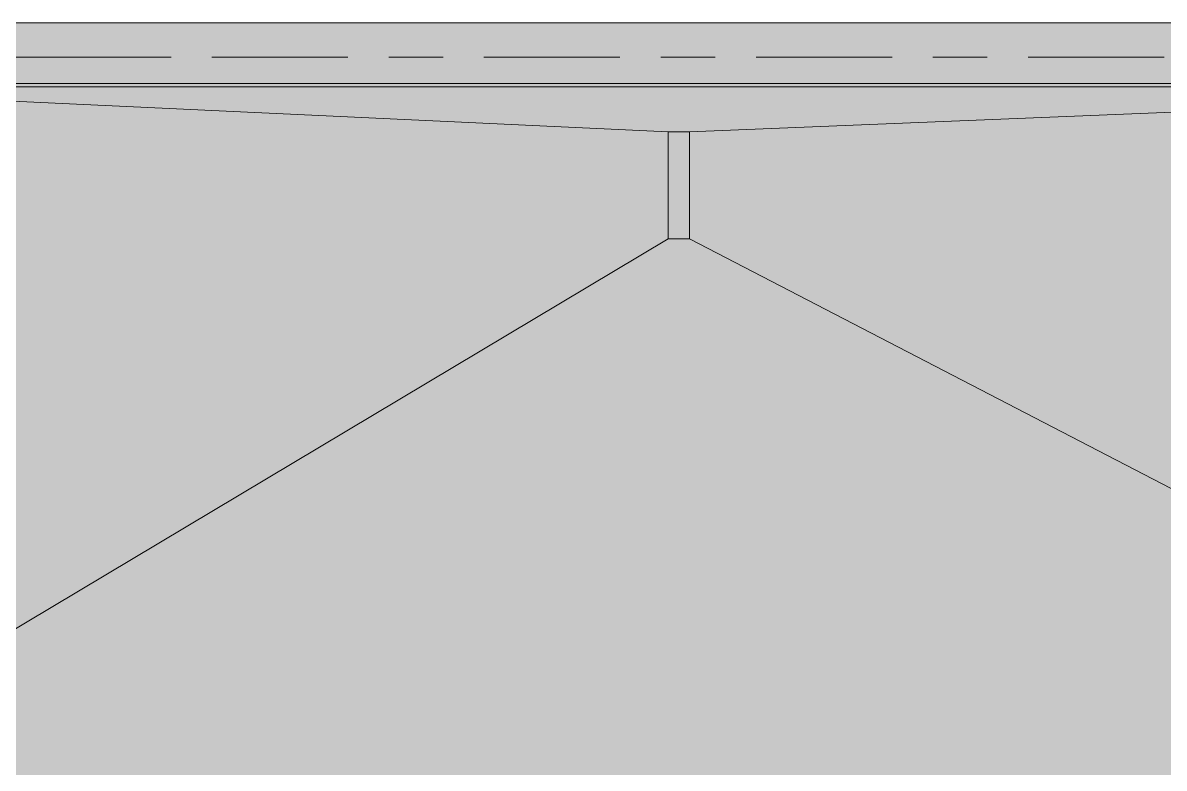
# Model space of a CAD drawing. Header units: millimetres. Extents: x 81773 to 282675, y -8553 to 29000.
# Drawn here: x 154583 to 167903, y 18702 to 27400 of the extents above; entities that cross this region are included whole.
import ezdxf

# ---------------------------------------------------------------- set-up
doc = ezdxf.new("R2010")
doc.units = ezdxf.units.MM
doc.linetypes.add('Осевая', pattern=[3175, 635, -476.25, 1587.5, -476.25])
for name, color, linetype, lineweight in [('A-DETL-3', 7, 'Continuous', 5), ('A-GENM-7', 7, 'Continuous', 5), ('Оси', 7, 'Continuous', 9), ('Оси-2', 7, 'Осевая', 9)]:
    doc.layers.add(name, color=color, linetype=linetype, lineweight=lineweight)
doc.layers.add('A-DETL-GENF-5', color=7, linetype='Continuous', lineweight=9, true_color=0xc0c0c0, transparency=0.4)
doc.layers.add('A-FLOR-2', color=7, linetype='Continuous', lineweight=5, true_color=0xb7b7b7)
doc.layers.add('A-GENM-8', color=7, linetype='Continuous', lineweight=5, true_color=0x737373)

# ---------------------------------------------------------------- blocks, each defined once
blk = doc.blocks.new('парапет1 - парапет-18629556-3_3_3_птичка')
at = {"layer": 'A-GENM-7'}
blk.add_line((-2411, 27400), (33928, 27400), dxfattribs=at)
at = {"layer": 'A-GENM-8'}
for p, q in [((33219, 26691), (-1702, 26691)), ((-1665, 26654), (33182, 26654))]:
    blk.add_line(p, q, dxfattribs=at)

msp = doc.modelspace()

# ---------------------------------------------------------------- hatches: boundary and pattern name
at = {"layer": 'A-DETL-GENF-5'}
msp.add_hatch(color=256, dxfattribs=at).paths.add_polyline_path([(147126.5, 14774.9), (147534.7, 14774.9), (147534.7, 15358), (186562.7, 15358), (186562.7, 23888.3), (181730.8, 23888.3), (181730.8, 27398.1), (145393.6, 27398.1), (145393.6, 14774.9), (146596.6, 14774.9)])

# ---------------------------------------------------------------- linework, layer by layer
at = {"layer": 'A-DETL-3'}
msp.add_line((181730.8, 27398.1), (145393.6, 27398.1), dxfattribs=at)
at = {"layer": 'A-FLOR-2'}
for p, q in [((162112.7, 26130), (150803, 26653.6)), ((175399.1, 26653.6), (162362.7, 26130)), ((162112.7, 24880), (162112.7, 26130)), ((162362.7, 26130), (162112.7, 26130)), ((162362.7, 26130), (162362.7, 24880)), ((146444.6, 15518.4), (162112.7, 24880)), ((162362.7, 24880), (162112.7, 24880)), ((180730.9, 15358), (162362.7, 24880))]:
    msp.add_line(p, q, dxfattribs=at)
at = {"layer": 'Оси'}
msp.add_line((143178.4, 27000), (155678.4, 27000), dxfattribs=at)
at = {"layer": 'Оси-2'}
msp.add_line((155678.4, 27000), (169212.7, 27000), dxfattribs=at)

# ---------------------------------------------------------------- block references
at = {"layer": 'A-GENM-7'}
msp.add_blockref('парапет1 - парапет-18629556-3_3_3_птичка', (147802.7, 0), dxfattribs=at)

doc.saveas('drawing.dxf')
